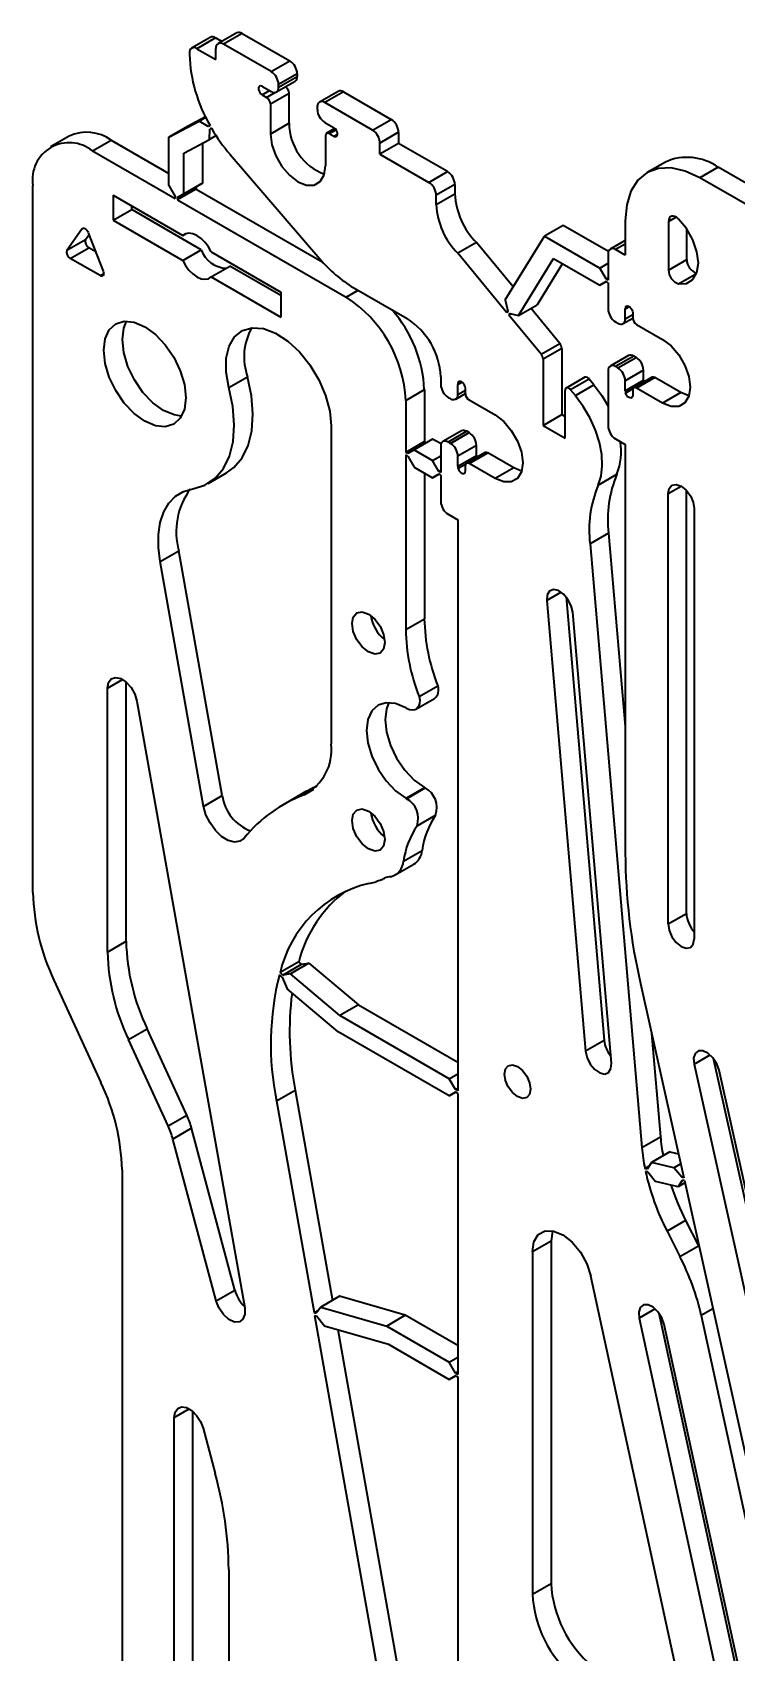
# Model space of a CAD drawing. Header units: millimetres. Extents: x 0 to 415, y 0 to 292.
# Drawn here: x 374.52 to 381.2, y 113.97 to 129.35 of the extents above; entities that cross this region are included whole.
import ezdxf

# ---------------------------------------------------------------- set-up
doc = ezdxf.new("R2010")
doc.units = ezdxf.units.MM

# ---------------------------------------------------------------- blocks, each defined once
blk = doc.blocks.new('SE747')
at = {"color": 7, "linetype": 'Continuous', "lineweight": 35}
for p, q in [((380.56, 125.022), (380.586, 125.053)), ((380.586, 125.053), (380.627, 125.06)), ((380.627, 125.06), (380.674, 125.044)), ((380.674, 125.044), (380.721, 125.006)), ((380.55, 124.973), (380.56, 125.022)), ((380.721, 125.006), (380.761, 124.952)), ((380.761, 124.952), (380.788, 124.89)), ((380.788, 124.89), (380.798, 124.83))]:
    blk.add_line(p, q, dxfattribs=at)
blk = doc.blocks.new('SE746')
blk.add_blockref('SE747', (0, 0))
blk = doc.blocks.new('SE749')
at = {"color": 7, "linetype": 'Continuous', "lineweight": 35}
for p, q in [((380.55, 120.887), (380.56, 120.827)), ((380.56, 120.827), (380.586, 120.765)), ((380.586, 120.765), (380.627, 120.711)), ((380.788, 120.695), (380.798, 120.744)), ((380.627, 120.711), (380.674, 120.673)), ((380.674, 120.673), (380.721, 120.657)), ((380.721, 120.657), (380.761, 120.664)), ((380.761, 120.664), (380.788, 120.695))]:
    blk.add_line(p, q, dxfattribs=at)
blk = doc.blocks.new('SE748')
blk.add_blockref('SE749', (0, 0))
blk = doc.blocks.new('SE775')
at = {"color": 7, "linetype": 'Continuous', "lineweight": 35}
for p, q in [((380.724, 127.488), (380.648, 127.579)), ((380.785, 127.381), (380.724, 127.488)), ((380.823, 127.269), (380.785, 127.381)), ((380.837, 127.162), (380.823, 127.269)), ((380.785, 127.004), (380.823, 127.071)), ((380.823, 127.071), (380.837, 127.162)), ((380.648, 126.963), (380.724, 126.967)), ((380.724, 126.967), (380.785, 127.004))]:
    blk.add_line(p, q, dxfattribs=at)
blk = doc.blocks.new('SE774')
blk.add_blockref('SE775', (0, 0))
blk = doc.blocks.new('SE777')
at = {"color": 7, "linetype": 'Continuous', "lineweight": 35}
for p, q in [((380.556, 127.575), (380.554, 127.557)), ((380.562, 127.59), (380.556, 127.575)), ((380.571, 127.6), (380.562, 127.59)), ((380.584, 127.606), (380.571, 127.6)), ((380.599, 127.607), (380.584, 127.606)), ((380.615, 127.602), (380.599, 127.607)), ((380.632, 127.593), (380.615, 127.602)), ((380.648, 127.579), (380.632, 127.593))]:
    blk.add_line(p, q, dxfattribs=at)
blk = doc.blocks.new('SE776')
blk.add_blockref('SE777', (0, 0))
blk = doc.blocks.new('SE781')
at = {"color": 7, "linetype": 'Continuous', "lineweight": 35}
for p, q in [((380.837, 119.683), (380.806, 119.658)), ((380.88, 119.684), (380.837, 119.683)), ((380.928, 119.661), (380.88, 119.684)), ((380.974, 119.618), (380.928, 119.661)), ((380.806, 119.658), (380.792, 119.613)), ((380.792, 119.613), (380.796, 119.555)), ((381.011, 119.561), (380.974, 119.618)), ((381.033, 119.499), (381.011, 119.561))]:
    blk.add_line(p, q, dxfattribs=at)
blk = doc.blocks.new('SE780')
blk.add_blockref('SE781', (0, 0))
blk = doc.blocks.new('SE821')
at = {"color": 7, "linetype": 'Continuous', "lineweight": 35}
for p, q in [((377.564, 123.801), (377.598, 123.84)), ((377.598, 123.84), (377.648, 123.85)), ((377.648, 123.85), (377.708, 123.829)), ((377.708, 123.829), (377.767, 123.781)), ((377.552, 123.739), (377.564, 123.801)), ((377.564, 123.663), (377.552, 123.739)), ((377.598, 123.586), (377.564, 123.663)), ((377.767, 123.781), (377.818, 123.713)), ((377.818, 123.713), (377.851, 123.635)), ((377.648, 123.518), (377.598, 123.586)), ((377.708, 123.47), (377.648, 123.518)), ((377.851, 123.635), (377.863, 123.559)), ((377.863, 123.559), (377.851, 123.497)), ((377.767, 123.449), (377.708, 123.47)), ((377.818, 123.459), (377.767, 123.449)), ((377.851, 123.497), (377.818, 123.459))]:
    blk.add_line(p, q, dxfattribs=at)
blk = doc.blocks.new('SE820')
blk.add_blockref('SE821', (0, 0))
blk = doc.blocks.new('SE823')
at = {"color": 7, "linetype": 'Continuous', "lineweight": 35}
for p, q in [((377.564, 121.93), (377.598, 121.969)), ((377.598, 121.969), (377.648, 121.979)), ((377.648, 121.979), (377.708, 121.958)), ((377.552, 121.868), (377.564, 121.93)), ((377.564, 121.792), (377.552, 121.868)), ((377.708, 121.958), (377.767, 121.91)), ((377.767, 121.91), (377.818, 121.842)), ((377.818, 121.842), (377.851, 121.764)), ((377.598, 121.715), (377.564, 121.792)), ((377.648, 121.647), (377.598, 121.715)), ((377.851, 121.764), (377.863, 121.688)), ((377.863, 121.688), (377.851, 121.627)), ((377.708, 121.599), (377.648, 121.647)), ((377.767, 121.578), (377.708, 121.599)), ((377.818, 121.588), (377.767, 121.578)), ((377.851, 121.627), (377.818, 121.588))]:
    blk.add_line(p, q, dxfattribs=at)
blk = doc.blocks.new('SE822')
blk.add_blockref('SE823', (0, 0))
blk = doc.blocks.new('SE829')
at = {"color": 7, "linetype": 'Continuous', "lineweight": 35}
for p, q in [((375.874, 116.254), (375.899, 116.289)), ((375.899, 116.289), (375.936, 116.304)), ((375.936, 116.304), (375.982, 116.297)), ((375.982, 116.297), (376.032, 116.268)), ((375.866, 116.203), (375.874, 116.254)), ((376.032, 116.268), (376.078, 116.222)), ((376.078, 116.222), (376.115, 116.164)), ((376.115, 116.164), (376.14, 116.101))]:
    blk.add_line(p, q, dxfattribs=at)
blk = doc.blocks.new('SE828')
blk.add_blockref('SE829', (0, 0))
blk = doc.blocks.new('SE831')
at = {"color": 7, "linetype": 'Continuous', "lineweight": 35}
for p, q in [((376.291, 117.24), (376.264, 117.308)), ((376.333, 117.179), (376.291, 117.24)), ((376.534, 117.244), (376.536, 117.182)), ((376.384, 117.132), (376.333, 117.179)), ((376.436, 117.108), (376.384, 117.132)), ((376.484, 117.109), (376.436, 117.108)), ((376.518, 117.135), (376.484, 117.109)), ((376.536, 117.182), (376.518, 117.135))]:
    blk.add_line(p, q, dxfattribs=at)
blk = doc.blocks.new('SE830')
blk.add_blockref('SE831', (0, 0))
blk = doc.blocks.new('SE833')
at = {"color": 7, "linetype": 'Continuous', "lineweight": 35}
for p, q in [((375.242, 123.18), (375.269, 123.215)), ((375.269, 123.215), (375.309, 123.228)), ((375.309, 123.228), (375.358, 123.216)), ((375.358, 123.216), (375.409, 123.183)), ((375.233, 123.127), (375.242, 123.18)), ((375.409, 123.183), (375.456, 123.131)), ((375.456, 123.131), (375.492, 123.068)), ((375.492, 123.068), (375.512, 123.002))]:
    blk.add_line(p, q, dxfattribs=at)
blk = doc.blocks.new('SE832')
blk.add_blockref('SE833', (0, 0))
blk = doc.blocks.new('SE845')
at = {"color": 7, "linetype": 'Continuous', "lineweight": 35}
for p, q in [((375.946, 127.186), (375.973, 127.138)), ((375.973, 127.138), (376.006, 127.095)), ((376.006, 127.095), (376.043, 127.058)), ((376.043, 127.058), (376.081, 127.031)), ((376.081, 127.031), (376.12, 127.013)), ((376.12, 127.013), (376.157, 127.007)), ((376.157, 127.007), (376.19, 127.013)), ((376.19, 127.013), (376.217, 127.03))]:
    blk.add_line(p, q, dxfattribs=at)
blk = doc.blocks.new('SE844')
blk.add_blockref('SE845', (0, 0))
blk = doc.blocks.new('SE847')
at = {"color": 7, "linetype": 'Continuous', "lineweight": 35}
for p, q in [((375.973, 127.44), (375.946, 127.423)), ((376.006, 127.446), (375.973, 127.44)), ((376.043, 127.44), (376.006, 127.446)), ((376.081, 127.423), (376.043, 127.44)), ((376.12, 127.395), (376.081, 127.423)), ((376.157, 127.359), (376.12, 127.395)), ((376.19, 127.315), (376.157, 127.359)), ((376.217, 127.267), (376.19, 127.315))]:
    blk.add_line(p, q, dxfattribs=at)
blk = doc.blocks.new('SE846')
blk.add_blockref('SE847', (0, 0))
blk = doc.blocks.new('SE855')
at = {"color": 7, "linetype": 'Continuous', "lineweight": 35}
for p, q in [((376.167, 121.924), (376.145, 122.004)), ((376.206, 121.846), (376.167, 121.924)), ((376.256, 121.776), (376.206, 121.846)), ((376.315, 121.719), (376.256, 121.776)), ((376.377, 121.681), (376.315, 121.719)), ((376.436, 121.665), (376.377, 121.681)), ((376.489, 121.673), (376.436, 121.665)), ((376.53, 121.703), (376.489, 121.673))]:
    blk.add_line(p, q, dxfattribs=at)
blk = doc.blocks.new('SE854')
blk.add_blockref('SE855', (0, 0))
blk = doc.blocks.new('SE857')
at = {"color": 7, "linetype": 'Continuous', "lineweight": 35}
for p, q in [((376.386, 126.373), (376.438, 126.462)), ((376.438, 126.462), (376.513, 126.522)), ((376.513, 126.522), (376.606, 126.547)), ((376.606, 126.547), (376.712, 126.539)), ((376.712, 126.539), (376.826, 126.496)), ((376.826, 126.496), (376.942, 126.421)), ((376.359, 126.259), (376.386, 126.373)), ((376.942, 126.421), (377.053, 126.319)), ((377.053, 126.319), (377.153, 126.194)), ((376.358, 126.125), (376.359, 126.259)), ((376.385, 125.98), (376.358, 126.125)), ((377.153, 126.194), (377.237, 126.053)), ((377.237, 126.053), (377.301, 125.905)), ((377.301, 125.905), (377.341, 125.756)), ((377.341, 125.756), (377.354, 125.615))]:
    blk.add_line(p, q, dxfattribs=at)
blk = doc.blocks.new('SE856')
blk.add_blockref('SE857', (0, 0))
blk = doc.blocks.new('SE859')
at = {"color": 7, "linetype": 'Continuous', "lineweight": 35}
for p, q in [((376.422, 125.799), (376.385, 125.98)), ((376.435, 125.627), (376.422, 125.799)), ((376.424, 125.468), (376.435, 125.627)), ((376.389, 125.328), (376.424, 125.468)), ((376.253, 125.118), (376.332, 125.21)), ((376.332, 125.21), (376.389, 125.328)), ((376.042, 125.019), (376.156, 125.053)), ((376.156, 125.053), (376.253, 125.118))]:
    blk.add_line(p, q, dxfattribs=at)
blk = doc.blocks.new('SE858')
blk.add_blockref('SE859', (0, 0))
blk = doc.blocks.new('SE861')
at = {"color": 7, "linetype": 'Continuous', "lineweight": 35}
for p, q in [((375.816, 124.882), (375.879, 124.948)), ((375.879, 124.948), (375.955, 124.994)), ((375.955, 124.994), (376.042, 125.019)), ((375.734, 124.699), (375.768, 124.799)), ((375.768, 124.799), (375.816, 124.882)), ((375.716, 124.46), (375.717, 124.585)), ((375.717, 124.585), (375.734, 124.699)), ((375.732, 124.327), (375.716, 124.46))]:
    blk.add_line(p, q, dxfattribs=at)
blk = doc.blocks.new('SE860')
blk.add_blockref('SE861', (0, 0))
blk = doc.blocks.new('SE863')
at = {"color": 7, "linetype": 'Continuous', "lineweight": 35}
for p, q in [((375.249, 126.527), (375.311, 126.585)), ((375.311, 126.585), (375.392, 126.61)), ((375.392, 126.61), (375.486, 126.6)), ((375.486, 126.6), (375.586, 126.557)), ((375.197, 126.333), (375.211, 126.441)), ((375.211, 126.441), (375.249, 126.527)), ((375.586, 126.557), (375.687, 126.484)), ((375.687, 126.484), (375.781, 126.385)), ((375.211, 126.209), (375.197, 126.333)), ((375.781, 126.385), (375.861, 126.267)), ((375.249, 126.078), (375.211, 126.209)), ((375.861, 126.267), (375.923, 126.138)), ((375.923, 126.138), (375.962, 126.008)), ((375.311, 125.95), (375.249, 126.078)), ((375.962, 126.008), (375.975, 125.884)), ((375.392, 125.832), (375.311, 125.95)), ((375.486, 125.733), (375.392, 125.832)), ((375.975, 125.884), (375.962, 125.775)), ((375.586, 125.659), (375.486, 125.733)), ((375.687, 125.616), (375.586, 125.659)), ((375.923, 125.689), (375.861, 125.632)), ((375.962, 125.775), (375.923, 125.689)), ((375.781, 125.607), (375.687, 125.616)), ((375.861, 125.632), (375.781, 125.607))]:
    blk.add_line(p, q, dxfattribs=at)
blk = doc.blocks.new('SE862')
blk.add_blockref('SE863', (0, 0))
blk = doc.blocks.new('SE869')
at = {"color": 7, "linetype": 'Continuous', "lineweight": 35}
for p, q in [((374.99, 127.485), (374.996, 127.49)), ((374.996, 127.49), (375.003, 127.493)), ((375.003, 127.493), (375.011, 127.492)), ((375.011, 127.492), (375.021, 127.488)), ((375.021, 127.488), (375.03, 127.481)), ((375.03, 127.481), (375.038, 127.472)), ((375.038, 127.472), (375.046, 127.461)), ((375.046, 127.461), (375.051, 127.45))]:
    blk.add_line(p, q, dxfattribs=at)
blk = doc.blocks.new('SE868')
blk.add_blockref('SE869', (0, 0))
blk = doc.blocks.new('SE871')
at = {"color": 7, "linetype": 'Continuous', "lineweight": 35}
for p, q in [((375.171, 127.038), (375.162, 127.042)), ((375.193, 127.044), (375.187, 127.039)), ((375.193, 127.085), (375.196, 127.073)), ((375.196, 127.052), (375.193, 127.044)), ((375.196, 127.073), (375.197, 127.062)), ((375.197, 127.062), (375.196, 127.052)), ((375.18, 127.037), (375.171, 127.038)), ((375.187, 127.039), (375.18, 127.037))]:
    blk.add_line(p, q, dxfattribs=at)
blk = doc.blocks.new('SE870')
blk.add_blockref('SE871', (0, 0))
blk = doc.blocks.new('SE885')
at = {"color": 7, "linetype": 'Continuous', "lineweight": 35}
for p, q in [((379.767, 119.679), (379.781, 119.618)), ((379.781, 119.618), (379.812, 119.557)), ((379.812, 119.557), (379.854, 119.506)), ((379.854, 119.506), (379.902, 119.473)), ((379.986, 119.477), (380.008, 119.514)), ((380.008, 119.514), (380.013, 119.567)), ((379.902, 119.473), (379.949, 119.463)), ((379.949, 119.463), (379.986, 119.477))]:
    blk.add_line(p, q, dxfattribs=at)
blk = doc.blocks.new('SE884')
blk.add_blockref('SE885', (0, 0))
blk = doc.blocks.new('SE887')
at = {"color": 7, "linetype": 'Continuous', "lineweight": 35}
for p, q in [((379.404, 124.011), (379.399, 123.959)), ((379.426, 124.048), (379.404, 124.011)), ((379.463, 124.062), (379.426, 124.048)), ((379.509, 124.052), (379.463, 124.062)), ((379.558, 124.019), (379.509, 124.052)), ((379.6, 123.968), (379.558, 124.019)), ((379.631, 123.908), (379.6, 123.968)), ((379.645, 123.846), (379.631, 123.908))]:
    blk.add_line(p, q, dxfattribs=at)
blk = doc.blocks.new('SE886')
blk.add_blockref('SE887', (0, 0))
blk = doc.blocks.new('SE897')
at = {"color": 7, "linetype": 'Continuous', "lineweight": 35}
for p, q in [((380.286, 117.247), (380.271, 117.203)), ((380.271, 117.203), (380.275, 117.145)), ((380.317, 117.272), (380.286, 117.247)), ((380.36, 117.272), (380.317, 117.272)), ((380.408, 117.249), (380.36, 117.272)), ((380.454, 117.206), (380.408, 117.249)), ((380.491, 117.148), (380.454, 117.206)), ((380.513, 117.086), (380.491, 117.148))]:
    blk.add_line(p, q, dxfattribs=at)
blk = doc.blocks.new('SE896')
blk.add_blockref('SE897', (0, 0))
blk = doc.blocks.new('SE927')
at = {"color": 7, "linetype": 'Continuous', "lineweight": 35}
for p, q in [((379.319, 117.938), (379.383, 117.973)), ((379.383, 117.973), (379.463, 117.972)), ((379.463, 117.972), (379.552, 117.936)), ((379.263, 117.776), (379.277, 117.87)), ((379.277, 117.87), (379.319, 117.938)), ((379.552, 117.936), (379.64, 117.866)), ((379.64, 117.866), (379.719, 117.772)), ((379.719, 117.772), (379.78, 117.661)), ((379.78, 117.661), (379.818, 117.545))]:
    blk.add_line(p, q, dxfattribs=at)
blk = doc.blocks.new('SE926')
blk.add_blockref('SE927', (0, 0))
blk = doc.blocks.new('SE935')
at = {"color": 7, "linetype": 'Continuous', "lineweight": 35}
for p, q in [((378.998, 119.462), (379.008, 119.512)), ((379.008, 119.512), (379.034, 119.542)), ((379.034, 119.542), (379.074, 119.55)), ((379.074, 119.55), (379.122, 119.534)), ((379.122, 119.534), (379.169, 119.496)), ((379.008, 119.402), (378.998, 119.462)), ((379.034, 119.34), (379.008, 119.402)), ((379.169, 119.496), (379.209, 119.441)), ((379.209, 119.441), (379.236, 119.38)), ((379.236, 119.38), (379.246, 119.319)), ((379.074, 119.286), (379.034, 119.34)), ((379.122, 119.248), (379.074, 119.286)), ((379.169, 119.232), (379.122, 119.248)), ((379.209, 119.239), (379.169, 119.232)), ((379.236, 119.27), (379.209, 119.239)), ((379.246, 119.319), (379.236, 119.27))]:
    blk.add_line(p, q, dxfattribs=at)
blk = doc.blocks.new('SE934')
blk.add_blockref('SE935', (0, 0))
blk = doc.blocks.new('SE979')
at = {"color": 7, "linetype": 'Continuous', "lineweight": 35}
for p, q in [((378.189, 123.047), (378.194, 123.011)), ((378.098, 122.921), (378.069, 122.934)), ((378.124, 122.917), (378.098, 122.921)), ((378.148, 122.921), (378.124, 122.917)), ((378.168, 122.933), (378.148, 122.921)), ((378.183, 122.953), (378.168, 122.933)), ((378.192, 122.98), (378.183, 122.953)), ((378.194, 123.011), (378.192, 122.98))]:
    blk.add_line(p, q, dxfattribs=at)
blk = doc.blocks.new('SE978')
blk.add_blockref('SE979', (0, 0))
blk = doc.blocks.new('SE981')
at = {"color": 7, "linetype": 'Continuous', "lineweight": 35}
for p, q in [((377.74, 122.91), (377.703, 122.828)), ((377.799, 122.964), (377.74, 122.91)), ((377.876, 122.988), (377.799, 122.964)), ((377.965, 122.979), (377.876, 122.988)), ((378.061, 122.938), (377.965, 122.979)), ((377.703, 122.828), (377.69, 122.724)), ((377.69, 122.724), (377.703, 122.606)), ((377.703, 122.606), (377.74, 122.481)), ((377.74, 122.481), (377.799, 122.358)), ((377.799, 122.358), (377.876, 122.246)), ((377.876, 122.246), (377.965, 122.151)), ((377.965, 122.151), (378.061, 122.081))]:
    blk.add_line(p, q, dxfattribs=at)
blk = doc.blocks.new('SE980')
blk.add_blockref('SE981', (0, 0))
blk = doc.blocks.new('SE989')
at = {"color": 7, "linetype": 'Continuous', "lineweight": 35}
for p, q in [((378.56, 125.21), (378.566, 125.195)), ((378.566, 125.195), (378.576, 125.181)), ((378.576, 125.181), (378.587, 125.171)), ((378.587, 125.171), (378.599, 125.164)), ((378.599, 125.164), (378.61, 125.163)), ((378.61, 125.163), (378.619, 125.167)), ((378.619, 125.167), (378.625, 125.176)), ((378.625, 125.176), (378.627, 125.188))]:
    blk.add_line(p, q, dxfattribs=at)
blk = doc.blocks.new('SE988')
blk.add_blockref('SE989', (0, 0))
blk = doc.blocks.new('SE991')
at = {"color": 7, "linetype": 'Continuous', "lineweight": 35}
for p, q in [((378.91, 125.719), (378.991, 125.658)), ((378.991, 125.658), (379.063, 125.573)), ((379.063, 125.573), (379.121, 125.472)), ((379.121, 125.472), (379.159, 125.367)), ((379.159, 125.367), (379.171, 125.266)), ((379.171, 125.266), (379.159, 125.18)), ((378.991, 125.083), (378.91, 125.115)), ((379.063, 125.084), (378.991, 125.083)), ((379.121, 125.117), (379.063, 125.084)), ((379.159, 125.18), (379.121, 125.117))]:
    blk.add_line(p, q, dxfattribs=at)
blk = doc.blocks.new('SE990')
blk.add_blockref('SE991', (0, 0))
blk = doc.blocks.new('SE993')
at = {"color": 7, "linetype": 'Continuous', "lineweight": 35}
for p, q in [((378.566, 126.036), (378.56, 126.028)), ((378.576, 126.038), (378.566, 126.036)), ((378.587, 126.036), (378.576, 126.038)), ((378.599, 126.028), (378.587, 126.036)), ((378.61, 126.016), (378.599, 126.028)), ((378.619, 126.002), (378.61, 126.016)), ((378.625, 125.987), (378.619, 126.002)), ((378.627, 125.972), (378.625, 125.987))]:
    blk.add_line(p, q, dxfattribs=at)
blk = doc.blocks.new('SE992')
blk.add_blockref('SE993', (0, 0))
blk = doc.blocks.new('SE1013')
at = {"color": 7, "linetype": 'Continuous', "lineweight": 35}
for p, q in [((379.578, 125.969), (379.574, 125.961)), ((379.583, 125.974), (379.578, 125.969)), ((379.59, 125.977), (379.583, 125.974)), ((379.599, 125.976), (379.59, 125.977)), ((379.608, 125.972), (379.599, 125.976)), ((379.617, 125.966), (379.608, 125.972)), ((379.625, 125.957), (379.617, 125.966)), ((379.574, 125.961), (379.573, 125.952))]:
    blk.add_line(p, q, dxfattribs=at)
blk = doc.blocks.new('SE1012')
blk.add_blockref('SE1013', (0, 0))
blk = doc.blocks.new('SE1015')
at = {"color": 7, "linetype": 'Continuous', "lineweight": 35}
for p, q in [((379.745, 125.801), (379.67, 125.903)), ((379.81, 125.69), (379.745, 125.801)), ((379.862, 125.574), (379.81, 125.69)), ((379.899, 125.457), (379.862, 125.574)), ((379.921, 125.343), (379.899, 125.457)), ((379.915, 125.138), (379.926, 125.235)), ((379.926, 125.235), (379.921, 125.343)), ((379.887, 125.054), (379.915, 125.138))]:
    blk.add_line(p, q, dxfattribs=at)
blk = doc.blocks.new('SE1014')
blk.add_blockref('SE1015', (0, 0))
blk = doc.blocks.new('SE1017')
at = {"color": 7, "linetype": 'Continuous', "lineweight": 35}
for p, q in [((380.154, 125.911), (380.147, 125.926)), ((380.163, 125.898), (380.154, 125.911)), ((380.175, 125.887), (380.163, 125.898)), ((380.187, 125.881), (380.175, 125.887)), ((380.198, 125.88), (380.187, 125.881)), ((380.207, 125.884), (380.198, 125.88)), ((380.212, 125.893), (380.207, 125.884)), ((380.214, 125.905), (380.212, 125.893))]:
    blk.add_line(p, q, dxfattribs=at)
blk = doc.blocks.new('SE1016')
blk.add_blockref('SE1017', (0, 0))
blk = doc.blocks.new('SE1019')
at = {"color": 7, "linetype": 'Continuous', "lineweight": 35}
for p, q in [((380.497, 126.436), (380.578, 126.374)), ((380.578, 126.374), (380.651, 126.289)), ((380.651, 126.289), (380.709, 126.189)), ((380.709, 126.189), (380.746, 126.083)), ((380.746, 126.083), (380.759, 125.983)), ((380.759, 125.983), (380.746, 125.897)), ((380.578, 125.8), (380.497, 125.831)), ((380.709, 125.834), (380.651, 125.8)), ((380.746, 125.897), (380.709, 125.834)), ((380.651, 125.8), (380.578, 125.8))]:
    blk.add_line(p, q, dxfattribs=at)
blk = doc.blocks.new('SE1018')
blk.add_blockref('SE1019', (0, 0))
blk = doc.blocks.new('SE1021')
at = {"color": 7, "linetype": 'Continuous', "lineweight": 35}
for p, q in [((380.147, 126.745), (380.154, 126.752)), ((380.154, 126.752), (380.163, 126.755)), ((380.163, 126.755), (380.175, 126.752)), ((380.175, 126.752), (380.187, 126.745)), ((380.187, 126.745), (380.198, 126.733)), ((380.198, 126.733), (380.207, 126.719)), ((380.207, 126.719), (380.212, 126.703)), ((380.212, 126.703), (380.214, 126.689))]:
    blk.add_line(p, q, dxfattribs=at)
blk = doc.blocks.new('SE1020')
blk.add_blockref('SE1021', (0, 0))
blk = doc.blocks.new('SE1119')
at = {"color": 7, "linetype": 'Continuous', "lineweight": 35}
for p, q in [((376.668, 128.835), (376.665, 128.824)), ((376.665, 128.824), (376.665, 128.809)), ((376.665, 128.809), (376.67, 128.794)), ((376.675, 128.842), (376.668, 128.835)), ((376.67, 128.794), (376.678, 128.779)), ((376.685, 128.844), (376.675, 128.842)), ((376.678, 128.779), (376.688, 128.767)), ((376.688, 128.767), (376.7, 128.758))]:
    blk.add_line(p, q, dxfattribs=at)
blk = doc.blocks.new('SE1118')
blk.add_blockref('SE1119', (0, 0))
blk = doc.blocks.new('SE1121')
at = {"color": 7, "linetype": 'Continuous', "lineweight": 35}
for p, q in [((376.778, 128.386), (376.791, 128.285)), ((376.791, 128.285), (376.828, 128.18)), ((376.828, 128.18), (376.886, 128.079)), ((376.886, 128.079), (376.959, 127.994)), ((376.959, 127.994), (377.039, 127.933)), ((377.251, 127.935), (377.288, 127.998)), ((377.288, 127.998), (377.301, 128.084)), ((377.039, 127.933), (377.12, 127.901)), ((377.12, 127.901), (377.193, 127.902)), ((377.193, 127.902), (377.251, 127.935))]:
    blk.add_line(p, q, dxfattribs=at)
blk = doc.blocks.new('SE1120')
blk.add_blockref('SE1121', (0, 0))
blk = doc.blocks.new('SE1123')
at = {"color": 7, "linetype": 'Continuous', "lineweight": 35}
for p, q in [((377.404, 128.421), (377.394, 128.435)), ((377.379, 128.366), (377.391, 128.361)), ((377.391, 128.361), (377.401, 128.362)), ((377.401, 128.362), (377.409, 128.368)), ((377.411, 128.406), (377.404, 128.421)), ((377.409, 128.368), (377.413, 128.378)), ((377.414, 128.391), (377.411, 128.406)), ((377.413, 128.378), (377.414, 128.391))]:
    blk.add_line(p, q, dxfattribs=at)
blk = doc.blocks.new('SE1122')
blk.add_blockref('SE1123', (0, 0))
blk = doc.blocks.new('SE1125')
at = {"color": 7, "linetype": 'Continuous', "lineweight": 35}
for p, q in [((380.351, 128.02), (380.263, 127.947)), ((380.458, 128.06), (380.351, 128.02)), ((380.58, 128.065), (380.458, 128.06)), ((380.713, 128.035), (380.58, 128.065)), ((380.851, 127.971), (380.713, 128.035)), ((380.197, 127.844), (380.157, 127.714)), ((380.263, 127.947), (380.197, 127.844)), ((380.157, 127.714), (380.144, 127.563))]:
    blk.add_line(p, q, dxfattribs=at)
blk = doc.blocks.new('SE1124')
blk.add_blockref('SE1125', (0, 0))
blk = doc.blocks.new('SE1153')
at = {"color": 7, "linetype": 'Continuous', "lineweight": 35}
for p, q in [((379.847, 126.005), (379.922, 125.903)), ((379.922, 125.903), (379.981, 125.803))]:
    blk.add_line(p, q, dxfattribs=at)
blk = doc.blocks.new('SE1152')
blk.add_blockref('SE1153', (0, 0))
blk = doc.blocks.new('SE1161')
at = {"color": 7, "linetype": 'Continuous', "lineweight": 35}
for p, q in [((376.598, 125.901), (376.561, 126.082)), ((376.612, 125.729), (376.598, 125.901)), ((376.601, 125.57), (376.612, 125.729)), ((376.566, 125.43), (376.601, 125.57)), ((376.509, 125.312), (376.566, 125.43)), ((376.363, 125.171), (376.43, 125.22)), ((376.43, 125.22), (376.509, 125.312))]:
    blk.add_line(p, q, dxfattribs=at)
blk = doc.blocks.new('SE1160')
blk.add_blockref('SE1161', (0, 0))
blk = doc.blocks.new('SE1163')
at = {"color": 7, "linetype": 'Continuous', "lineweight": 35}
for p, q in [((377.879, 122.93), (377.867, 122.826)), ((377.902, 122.989), (377.879, 122.93)), ((377.867, 122.826), (377.879, 122.708)), ((377.879, 122.708), (377.916, 122.583)), ((377.916, 122.583), (377.975, 122.46)), ((377.975, 122.46), (378.052, 122.348)), ((378.052, 122.348), (378.142, 122.253)), ((378.142, 122.253), (378.238, 122.183))]:
    blk.add_line(p, q, dxfattribs=at)
blk = doc.blocks.new('SE1162')
blk.add_blockref('SE1163', (0, 0))
blk = doc.blocks.new('SE1165')
at = {"color": 7, "linetype": 'Continuous', "lineweight": 35}
for p, q in [((375.387, 126.544), (375.414, 126.61)), ((375.374, 126.435), (375.387, 126.544)), ((375.387, 126.311), (375.374, 126.435)), ((375.426, 126.18), (375.387, 126.311)), ((375.488, 126.052), (375.426, 126.18)), ((375.569, 125.934), (375.488, 126.052)), ((375.662, 125.835), (375.569, 125.934)), ((375.763, 125.761), (375.662, 125.835)), ((375.864, 125.719), (375.763, 125.761)), ((375.935, 125.708), (375.864, 125.719))]:
    blk.add_line(p, q, dxfattribs=at)
blk = doc.blocks.new('SE1164')
blk.add_blockref('SE1165', (0, 0))
blk = doc.blocks.new('SE1175')
at = {"color": 7, "linetype": 'Continuous', "lineweight": 35}
for p, q in [((379.454, 117.972), (379.44, 117.878)), ((379.455, 117.974), (379.454, 117.972))]:
    blk.add_line(p, q, dxfattribs=at)
blk = doc.blocks.new('SE1174')
blk.add_blockref('SE1175', (0, 0))

msp = doc.modelspace()

# ---------------------------------------------------------------- linework, layer by layer
at = {"color": 7, "linetype": 'Continuous', "lineweight": 35}
for p, q in [((376.2081, 129.3034), (376.0313, 129.2014)), ((376.2581, 129.2985), (376.0813, 129.1964)), ((376.0813, 129.1964), (376.2616, 129.0924)), ((376.3171, 129.2644), (376.2581, 129.2985)), ((376.2616, 129.0924), (376.2616, 129.1985)), ((376.4591, 129.3463), (376.2823, 129.2443)), ((376.5091, 129.3414), (376.3323, 129.2393)), ((376.7848, 128.9781), (376.3323, 129.2393)), ((376.5091, 129.3414), (376.9616, 129.0801)), ((376.0106, 129.1556), (376.0106, 129.1424)), ((376.7848, 128.9781), (376.9616, 129.0801)), ((376.8348, 128.7853), (377.0116, 128.8874)), ((377.0323, 128.9577), (376.8556, 128.8556)), ((376.8556, 128.8311), (377.0323, 128.9332)), ((377.0323, 128.9577), (377.0323, 128.9332)), ((376.7, 128.7576), (376.7707, 128.7984)), ((376.7, 128.7576), (376.7424, 128.7331)), ((376.7035, 128.8372), (376.7848, 128.7903)), ((376.7424, 128.7331), (376.8273, 128.7821)), ((376.7778, 128.6719), (376.9546, 128.7739)), ((376.8556, 128.8311), (376.8556, 128.8556)), ((376.9546, 128.4881), (376.9546, 128.7739)), ((377.4207, 128.7912), (377.244, 128.6891)), ((377.4707, 128.7862), (377.294, 128.6842)), ((377.4707, 128.7862), (377.9233, 128.525)), ((376.7778, 128.6719), (376.7778, 128.3861)), ((377.2233, 128.6188), (377.2233, 128.6433)), ((377.7465, 128.4229), (377.294, 128.6842)), ((375.8147, 128.3551), (376.1039, 128.5096)), ((375.9915, 128.4572), (375.8147, 128.3551)), ((376.1627, 128.5486), (375.9915, 128.4572)), ((376.1039, 128.5096), (376.1646, 128.5447)), ((376.1889, 128.4587), (376.1039, 128.5096)), ((376.2049, 128.4679), (376.1889, 128.4587)), ((376.1889, 128.4587), (376.189, 128.4586)), ((376.205, 128.4678), (376.189, 128.4586)), ((376.2053, 128.4673), (376.189, 128.4586)), ((376.202, 128.3354), (376.2036, 128.4324)), ((376.2201, 128.4412), (376.2036, 128.4324)), ((376.9546, 128.4881), (376.7778, 128.3861)), ((377.294, 128.4964), (377.3753, 128.4494)), ((377.3903, 128.4383), (377.3114, 128.3927)), ((377.3364, 128.3902), (377.4, 128.427)), ((377.7465, 128.4229), (377.9233, 128.525)), ((374.8681, 128.3668), (374.6914, 128.2647)), ((375.0913, 128.2251), (375.2681, 128.3272)), ((375.2681, 128.3272), (375.8147, 128.0116)), ((375.8147, 127.8986), (375.8147, 128.3551)), ((375.9561, 128.204), (376.202, 128.3354)), ((376.1329, 128.2984), (376.1329, 127.9191)), ((376.2633, 128.3708), (376.202, 128.3354)), ((377.301, 128.3698), (377.301, 128.084)), ((377.3364, 128.3902), (377.3788, 128.3657)), ((377.3788, 128.3657), (377.4142, 128.3861)), ((377.994, 128.4025), (377.8172, 128.3005)), ((377.8172, 128.1943), (377.8172, 128.3005)), ((377.994, 128.2964), (377.8172, 128.1943)), ((377.994, 128.4025), (377.994, 128.2964)), ((378.4572, 128.029), (377.994, 128.2964)), ((375.0913, 128.2251), (375.8748, 127.7728)), ((375.9561, 127.817), (375.9561, 128.204)), ((376.3967, 128.192), (377.2471, 127.2006)), ((377.8172, 128.1943), (378.2804, 127.9269)), ((380.524, 128.1204), (380.3508, 128.0204)), ((378.2804, 127.9269), (378.4572, 128.029)), ((381.024, 128.0709), (380.8507, 127.9708)), ((382.1866, 127.1997), (380.8507, 127.9708)), ((382.3599, 127.2997), (381.024, 128.0709)), ((374.5256, 121.1851), (374.5256, 127.8984)), ((375.8147, 127.8986), (375.8748, 127.7945)), ((376.0728, 127.8843), (375.896, 127.7823)), ((376.0728, 127.8626), (375.896, 127.7606)), ((375.896, 127.7823), (375.9561, 127.817)), ((375.9561, 127.817), (376.1329, 127.9191)), ((376.1329, 127.9191), (376.0728, 127.8843)), ((376.0728, 127.8843), (376.0728, 127.8626)), ((376.0728, 127.8626), (377.2757, 127.1682)), ((378.5279, 127.9065), (378.3511, 127.8045)), ((378.3511, 127.7159), (378.5279, 127.818)), ((378.5279, 127.9065), (378.5279, 127.818)), ((375.2858, 127.8042), (375.2858, 127.5674)), ((375.2858, 127.8042), (375.946, 127.423)), ((375.2858, 127.5674), (375.4626, 127.6695)), ((375.4626, 127.6695), (375.4626, 127.7022)), ((376.1228, 127.2883), (375.4626, 127.6695)), ((375.8748, 127.7945), (375.8748, 127.7728)), ((375.896, 127.7823), (375.896, 127.7606)), ((375.896, 127.7606), (377.4955, 126.8372)), ((378.3511, 127.7159), (378.3511, 127.8045)), ((375.2858, 127.5674), (375.946, 127.1862)), ((379.5545, 127.5188), (379.3777, 127.4168)), ((379.9842, 127.2707), (379.5545, 127.5188)), ((380.1436, 127.5625), (380.1436, 127.2359)), ((380.5538, 127.5567), (380.6246, 127.5975)), ((380.5538, 127.5567), (380.5538, 127.0948)), ((374.8486, 127.2839), (374.99, 127.4851)), ((374.8486, 127.2839), (375.0254, 127.3859)), ((374.99, 127.4851), (375.0029, 127.4926)), ((375.0254, 127.3859), (375.058, 127.4324)), ((375.0512, 127.4497), (375.1927, 127.0852)), ((375.946, 127.423), (375.9788, 127.4419)), ((378.7329, 127.3562), (378.5562, 127.2541)), ((379.0806, 126.9345), (378.7329, 127.3562)), ((379.0049, 126.8117), (379.3777, 127.4168)), ((379.3777, 127.4168), (379.9021, 127.114)), ((380.1436, 127.3758), (380.0017, 127.2939)), ((380.7271, 127.1948), (380.7271, 127.4839)), ((374.8792, 127.205), (375.056, 127.307)), ((375.162, 127.0417), (374.8792, 127.205)), ((375.1212, 127.2693), (375.056, 127.307)), ((375.946, 127.1862), (376.1228, 127.2883)), ((376.2165, 127.2669), (376.8768, 126.8857)), ((379.0217, 126.6895), (378.5562, 127.2541)), ((379.1301, 126.6635), (379.4632, 127.2041)), ((379.4632, 127.2041), (379.9021, 126.9507)), ((379.981, 127.2481), (379.981, 126.9991)), ((380.1436, 127.342), (380.0517, 127.289)), ((380.1436, 127.2359), (380.0517, 127.289)), ((375.162, 127.0417), (375.1974, 127.0621)), ((376.2165, 127.0301), (376.3933, 127.1322)), ((376.8768, 126.8531), (376.3933, 127.1322)), ((379.5472, 127.1556), (379.3069, 126.7655)), ((379.9021, 127.114), (379.981, 127.1596)), ((379.9622, 127.0099), (379.9021, 127.114)), ((380.5538, 127.0948), (380.7271, 127.1948)), ((380.6481, 126.9633), (380.8205, 127.0628)), ((376.2165, 127.0301), (376.8768, 126.649)), ((377.4955, 126.8372), (377.609, 126.9027)), ((377.5681, 126.9263), (378.0753, 126.6335)), ((379.9021, 126.9507), (379.9622, 126.9854)), ((379.9622, 126.9854), (379.9021, 126.9507)), ((379.9622, 127.0099), (379.981, 127.0208)), ((379.981, 126.9991), (379.9622, 127.0099)), ((379.981, 126.9746), (379.9622, 126.9854)), ((379.981, 126.9746), (379.981, 126.7255)), ((376.8768, 126.8857), (376.8768, 126.649)), ((379.0049, 126.8117), (379.0302, 126.7033)), ((379.1301, 126.6635), (379.3069, 126.7655)), ((380.1436, 126.7256), (380.1824, 126.7479)), ((380.147, 126.7451), (380.1639, 126.7549)), ((379.0305, 126.703), (379.0217, 126.6895)), ((379.0305, 126.703), (379.0302, 126.7033)), ((379.0495, 126.681), (379.0402, 126.6669)), ((379.0605, 126.6786), (379.0402, 126.6669)), ((379.3461, 126.296), (379.0402, 126.6669)), ((379.0495, 126.681), (379.1301, 126.6635)), ((379.5228, 126.398), (379.2479, 126.7315)), ((380.0517, 126.6031), (380.0729, 126.5908)), ((380.1229, 126.5859), (380.2144, 126.6387)), ((380.1436, 126.6316), (380.1436, 126.7256)), ((380.1436, 126.6316), (380.2143, 126.6725)), ((380.2143, 126.6888), (380.2143, 126.6398)), ((380.2497, 126.5786), (380.4972, 126.4357)), ((379.3461, 126.296), (379.5228, 126.398)), ((379.5411, 126.3517), (379.3644, 126.2497)), ((379.5411, 126.3517), (379.5411, 125.7226)), ((380.175, 126.2834), (380.0017, 126.1834)), ((380.2249, 126.2785), (380.0517, 126.1785)), ((380.2462, 126.2662), (380.2249, 126.2785)), ((379.3644, 126.2497), (379.3644, 125.6205)), ((379.981, 126.1376), (379.981, 125.615)), ((380.0729, 126.1662), (380.0517, 126.1785)), ((380.0729, 126.1662), (380.2462, 126.2662)), ((380.3169, 126.1438), (380.1436, 126.0437)), ((380.3169, 126.0498), (380.3169, 126.1438)), ((376.3846, 125.9795), (376.5614, 126.0816)), ((378.3935, 126.0824), (378.3935, 126.0089)), ((378.5562, 126.0089), (378.5949, 126.0313)), ((378.5562, 125.915), (378.5562, 126.0089)), ((378.5595, 126.0284), (378.5765, 126.0382)), ((378.6269, 125.9232), (378.6269, 125.9722)), ((379.7601, 126.0766), (379.5833, 125.9746)), ((379.8021, 126.0592), (379.6254, 125.9572)), ((379.6702, 125.9028), (379.847, 126.0048)), ((379.847, 126.0048), (379.8021, 126.0592)), ((380.1436, 125.9498), (380.3169, 126.0498)), ((380.1436, 125.9498), (380.1436, 126.0437)), ((380.2164, 125.9665), (380.147, 125.9264)), ((380.3979, 126.0768), (380.2247, 125.9768)), ((380.4229, 126.0744), (380.2497, 125.9743)), ((380.4972, 125.8315), (380.2497, 125.9743)), ((380.6704, 125.9315), (380.4229, 126.0744)), ((378.0612, 125.8574), (378.238, 125.9595)), ((378.0612, 125.8574), (378.0612, 125.3638)), ((378.238, 125.9595), (378.238, 125.4658)), ((378.4642, 125.8864), (378.4854, 125.8742)), ((378.5354, 125.8692), (378.6269, 125.922)), ((378.5562, 125.915), (378.6269, 125.9558)), ((378.6622, 125.8619), (378.9097, 125.7191)), ((379.573, 125.5001), (379.573, 125.9517)), ((379.6702, 125.9028), (379.6254, 125.9572)), ((380.2143, 125.9539), (380.2143, 125.9049)), ((380.6704, 125.9315), (380.4972, 125.8315)), ((380.7473, 125.9004), (380.6704, 125.9315)), ((379.3644, 125.6205), (379.5411, 125.7226)), ((379.5411, 125.7226), (379.573, 125.7042)), ((377.3541, 125.6153), (377.3541, 122.5953)), ((378.591, 125.5688), (378.4142, 125.4668)), ((378.641, 125.5639), (378.4642, 125.4618)), ((378.4854, 125.4496), (378.6622, 125.5516)), ((378.6622, 125.5516), (378.641, 125.5639)), ((379.3644, 125.6205), (379.573, 125.5001)), ((378.238, 125.4658), (378.0612, 125.3638)), ((378.08, 125.3529), (378.0612, 125.3638)), ((378.1401, 125.3876), (378.08, 125.3529)), ((378.3169, 125.4897), (378.1401, 125.3876)), ((378.1401, 125.3876), (378.3146, 125.2869)), ((378.2568, 125.455), (378.238, 125.4658)), ((378.3968, 125.4436), (378.3169, 125.4897)), ((378.3935, 125.421), (378.3935, 125.1719)), ((378.4854, 125.4496), (378.4642, 125.4618)), ((378.7329, 125.4291), (378.5562, 125.3271)), ((378.814, 125.3622), (378.6372, 125.2602)), ((378.6622, 125.2577), (378.839, 125.3597)), ((378.7329, 125.3352), (378.7329, 125.4291)), ((379.0865, 125.2169), (378.839, 125.3597)), ((380.0517, 125.4926), (380.1436, 125.4395)), ((380.1436, 125.4395), (380.1436, 121.5602)), ((378.08, 125.3284), (378.0612, 125.3393)), ((378.0612, 125.3393), (378.0612, 123.6831)), ((378.08, 125.3284), (378.1401, 125.2243)), ((378.1401, 125.2243), (378.3146, 125.1236)), ((378.3146, 125.2869), (378.3935, 125.3325)), ((378.3747, 125.1828), (378.3146, 125.2869)), ((378.5562, 125.2332), (378.7329, 125.3352)), ((378.5562, 125.2332), (378.5562, 125.3271)), ((378.6289, 125.2499), (378.5595, 125.2098)), ((378.6269, 125.1883), (378.6269, 125.2373)), ((378.9097, 125.1148), (378.6622, 125.2577)), ((379.0865, 125.2169), (378.9097, 125.1148)), ((379.1606, 125.1865), (379.0865, 125.2169)), ((376.1863, 125.0691), (376.363, 125.1712)), ((378.238, 125.1678), (378.238, 123.7852)), ((378.3146, 125.1236), (378.3747, 125.1583)), ((378.3747, 125.1583), (378.3146, 125.1236)), ((378.3747, 125.1828), (378.3935, 125.1937)), ((378.3935, 125.1719), (378.3747, 125.1828)), ((378.3935, 125.1474), (378.3747, 125.1583)), ((378.3935, 125.1474), (378.3935, 124.8984)), ((379.8874, 125.054), (380.0642, 125.156)), ((380.5502, 124.9725), (380.674, 125.044)), ((380.5502, 120.8874), (380.5502, 124.9725)), ((380.7235, 120.9874), (380.7235, 125.0035)), ((378.4642, 124.7759), (378.5562, 124.7229)), ((380.7977, 124.8297), (380.7977, 120.7445)), ((378.5562, 124.7229), (378.5562, 119.3022)), ((379.9861, 124.5968), (379.8093, 124.4948)), ((379.9861, 124.5968), (380.1436, 122.761)), ((375.7325, 124.3269), (375.9092, 124.4289)), ((376.3217, 122.1059), (375.9092, 124.4289)), ((379.8093, 124.4948), (380.3012, 118.7638)), ((376.1449, 122.0038), (375.7325, 124.3269)), ((379.5351, 124.037), (379.3992, 123.9585)), ((379.5818, 123.9932), (379.9433, 119.7811)), ((379.3992, 123.9585), (379.7665, 119.679)), ((380.0127, 119.5666), (379.6454, 123.846)), ((378.0612, 123.6831), (378.238, 123.7852)), ((375.2327, 123.1267), (375.3742, 123.2083)), ((375.2327, 120.621), (375.2327, 123.1267)), ((375.4095, 120.723), (375.4095, 123.1827)), ((378.1893, 123.0466), (378.3661, 123.1487)), ((375.512, 123.0018), (376.5343, 117.2443)), ((378.0691, 122.9337), (378.0612, 122.9383)), ((378.1573, 122.925), (378.3341, 123.027)), ((377.0818, 122.1246), (376.9051, 122.0226)), ((377.0985, 122.1145), (377.191, 122.1679)), ((378.0612, 122.0809), (378.238, 122.183)), ((378.0687, 122.0766), (378.2455, 122.1786)), ((378.238, 122.183), (378.2455, 122.1786)), ((376.1449, 122.0038), (376.3217, 122.1059)), ((378.0612, 122.0809), (378.0687, 122.0766)), ((378.1686, 121.8187), (378.3453, 121.9208)), ((378.0405, 121.4831), (378.2172, 121.5851)), ((377.9616, 121.3522), (378.1384, 121.4542)), ((377.7118, 121.2727), (377.7825, 121.2886)), ((377.854, 121.3192), (377.8617, 121.3236)), ((380.5502, 120.8874), (380.7235, 120.9874)), ((375.2327, 120.621), (375.4095, 120.723)), ((377.0465, 120.5281), (376.8698, 120.4261)), ((376.8975, 120.4026), (377.0743, 120.5047)), ((377.1439, 120.515), (376.9671, 120.4129)), ((377.0743, 120.5047), (377.0465, 120.5281)), ((377.0743, 120.5047), (377.1439, 120.515)), ((377.1439, 120.515), (377.6141, 120.1195)), ((374.7255, 120.3541), (375.1707, 119.3829)), ((376.8909, 120.3831), (376.8638, 120.4059)), ((376.8975, 120.4026), (376.8698, 120.4261)), ((376.8904, 120.3811), (376.8909, 120.3831)), ((376.8904, 120.3811), (376.9356, 120.2719)), ((376.9671, 120.4129), (376.8975, 120.4026)), ((377.4374, 120.0175), (376.9671, 120.4129)), ((380.2877, 120.3234), (380.6981, 118.4778)), ((377.4214, 119.8634), (376.9356, 120.2719)), ((377.6141, 120.1195), (377.4374, 120.0175)), ((378.4748, 119.4185), (377.4374, 120.0175)), ((377.6141, 120.1195), (378.5562, 119.5757)), ((375.4326, 119.79), (375.6094, 119.892)), ((375.9852, 119.0724), (375.6094, 119.892)), ((378.4748, 119.2552), (377.4214, 119.8634)), ((380.3938, 119.8463), (380.478, 118.8658)), ((375.8084, 118.9704), (375.4326, 119.79)), ((379.9433, 119.7811), (379.7665, 119.679)), ((380.796, 119.5548), (380.9497, 119.6436)), ((380.796, 119.5548), (381.6952, 115.5111)), ((380.9788, 119.612), (381.8684, 115.6111)), ((378.4748, 119.4185), (378.5562, 119.4655)), ((378.5349, 119.3144), (378.4748, 119.4185)), ((381.9326, 115.4548), (381.0334, 119.4986)), ((376.8362, 119.2073), (377.013, 119.3093)), ((376.8362, 119.2073), (377.1927, 117.1975)), ((377.013, 119.3093), (377.3669, 117.3142)), ((378.4748, 119.2552), (378.5349, 119.2899)), ((378.5349, 119.2899), (378.4748, 119.2552)), ((378.5562, 119.3267), (378.5349, 119.3144)), ((378.5562, 119.3022), (378.5349, 119.3144)), ((378.5562, 119.2777), (378.5349, 119.2899)), ((378.5562, 119.2777), (378.5562, 116.6114)), ((375.8084, 118.9704), (375.9852, 119.0724)), ((376.0305, 118.9474), (375.8537, 118.8453)), ((376.4403, 117.4105), (376.0305, 118.9474)), ((376.2635, 117.3084), (375.8537, 118.8453)), ((380.3012, 118.7638), (380.478, 118.8658)), ((380.3298, 118.5651), (380.3682, 118.5873)), ((380.391, 118.6226), (380.3507, 118.5602)), ((380.5678, 118.7246), (380.391, 118.6226)), ((380.6054, 118.572), (380.391, 118.6226)), ((380.5678, 118.7246), (380.6474, 118.7059)), ((380.6054, 118.572), (380.669, 118.6088)), ((375.3706, 118.5519), (375.3706, 109.1684)), ((380.3507, 118.5602), (380.3298, 118.5651)), ((380.3563, 118.5333), (380.3354, 118.5383)), ((380.3565, 118.5328), (380.3563, 118.5333)), ((380.3565, 118.5328), (380.4311, 118.4428)), ((380.6455, 118.3923), (380.4311, 118.4428)), ((380.68, 118.4821), (380.6054, 118.572)), ((380.6455, 118.3923), (380.6861, 118.4551)), ((380.709, 118.4289), (380.6455, 118.3923)), ((380.68, 118.4821), (380.6952, 118.4908)), ((380.6981, 118.4778), (380.68, 118.4821)), ((380.6861, 118.4551), (380.6861, 118.4551)), ((380.7041, 118.4508), (380.6861, 118.4551)), ((380.6861, 118.4551), (380.6861, 118.4551)), ((380.7041, 118.4508), (381.4576, 115.0622)), ((380.7164, 118.0735), (380.5396, 117.9715)), ((380.5396, 117.9715), (380.6615, 117.7313)), ((380.7164, 118.0735), (380.8383, 117.8333)), ((379.44, 117.8776), (379.2633, 117.7756)), ((379.44, 117.8776), (379.44, 114.6269)), ((380.6615, 117.7313), (380.8383, 117.8333)), ((379.2633, 117.7756), (379.2633, 114.5248)), ((380.6972, 113.4952), (379.818, 117.5453)), ((376.2635, 117.3084), (376.4403, 117.4105)), ((377.4336, 117.3527), (377.2568, 117.2507)), ((378.0575, 117.1727), (377.4336, 117.3527)), ((377.1927, 117.1975), (377.2358, 117.2224)), ((377.2568, 117.2507), (377.2131, 117.1918)), ((377.2568, 117.2507), (377.8808, 117.0707)), ((380.428, 117.2331), (380.2749, 117.1447)), ((380.9748, 117.2333), (380.8646, 117.1697)), ((377.1927, 117.1975), (377.2131, 117.1917)), ((377.1975, 117.1709), (377.2183, 117.1649)), ((377.1975, 117.1709), (377.8815, 113.315)), ((377.2131, 117.1917), (377.2131, 117.1918)), ((377.2183, 117.1649), (377.2911, 117.0724)), ((377.2911, 117.0724), (377.8982, 116.8973)), ((378.0575, 117.1727), (377.8808, 117.0707)), ((377.8808, 117.0707), (378.4748, 116.7277)), ((378.5562, 116.8849), (378.0575, 117.1727)), ((380.2749, 117.1447), (381.199, 112.8879)), ((380.4632, 117.1938), (381.3758, 112.99)), ((381.4369, 112.8293), (380.5128, 117.0861)), ((380.8646, 117.1697), (381.7056, 113.2958)), ((377.4162, 117.0364), (378.0583, 113.417)), ((377.8982, 116.8973), (378.4748, 116.5644)), ((378.4748, 116.7277), (378.5562, 116.7747)), ((378.5349, 116.6236), (378.4748, 116.7277)), ((378.4748, 116.5644), (378.5349, 116.5991)), ((378.5349, 116.5991), (378.4748, 116.5644)), ((378.5562, 116.6359), (378.5349, 116.6236)), ((378.5349, 116.6236), (378.5562, 116.6114)), ((378.5349, 116.5991), (378.5562, 116.5869)), ((378.5562, 116.5869), (378.5562, 109.9867)), ((375.8656, 116.2033), (376.007, 116.2849)), ((375.8656, 110.9537), (375.8656, 116.2033)), ((376.0424, 111.0558), (376.0424, 116.2593)), ((376.1399, 116.1008), (376.2548, 115.6699)), ((376.3827, 114.7583), (376.3827, 111.8017)), ((379.2633, 114.5248), (379.44, 114.6269))]:
    msp.add_line(p, q, dxfattribs=at)
for centre, radius, start, end in [((376.4798, 129.3005), 0.0503, 54.38242, 114.30712), ((376.0537, 129.1626), 0.0437, 50.79671, 189.21404), ((376.2288, 129.2576), 0.0503, 54.38242, 114.30712), ((376.3047, 129.2055), 0.0437, 50.79671, 189.21404), ((377.441, 129.1893), 1.4312, 181.8787, 210.29795), ((376.8788, 128.9507), 0.1537, 2.60548, 57.39452), ((376.702, 128.8486), 0.1537, 2.60548, 57.39452), ((376.9848, 128.9271), 0.048, 304.05635, 7.25583), ((376.6763, 128.7919), 0.0529, 58.99004, 80.57239), ((376.8125, 128.8241), 0.0437, 230.79671, 9.21404), ((376.8775, 128.7704), 0.0771, 2.66348, 56.42249), ((377.4415, 128.7453), 0.0503, 54.38242, 114.30712), ((376.701, 128.6684), 0.0768, 2.60548, 57.39452), ((377.2664, 128.6503), 0.0437, 50.79671, 189.21404), ((377.3768, 128.6258), 0.1537, 182.60548, 237.39452), ((377.6742, 129.2839), 1.6806, 210.09375, 220.52102), ((377.4763, 128.4921), 0.5218, 180.42977, 249.11641), ((377.3297, 128.3723), 0.0896, 44.24101, 59.40483), ((377.8405, 128.3955), 0.1537, 2.60548, 57.39452), ((374.8705, 127.9544), 0.3494, 50.79671, 189.21404), ((375.0338, 128.0001), 0.4024, 54.38242, 114.30712), ((377.3226, 128.3733), 0.0218, 50.79671, 189.21404), ((377.6637, 128.2935), 0.1537, 2.60548, 57.39452), ((380.7311, 127.662), 0.503, 54.38242, 114.30712), ((378.3743, 127.8995), 0.1537, 2.60548, 57.39452), ((378.1976, 127.7975), 0.1537, 2.60548, 57.39452), ((379.23, 127.8533), 0.703, 182.88021, 225.00564), ((379.0532, 127.7513), 0.703, 182.88021, 225.00564), ((375.0877, 127.3647), 0.0659, 161.22155, 241.18981), ((374.9109, 127.2627), 0.0659, 161.22155, 241.18981), ((376.3666, 127.3705), 0.2573, 198.62733, 268.65131), ((378.2205, 128.0148), 1.269, 219.90815, 239.06263), ((380.0241, 127.2551), 0.0437, 50.79671, 189.21404), ((380.6951, 127.0966), 0.1413, 180.75425, 250.56072), ((380.8684, 127.1966), 0.1413, 180.75425, 250.56072), ((376.833, 125.8015), 1.2294, 2.60548, 57.39452), ((380.1965, 126.7265), 0.0529, 159.43399, 181.01238), ((377.0055, 125.9016), 1.2338, 2.68841, 41.31083), ((377.7027, 126.0509), 0.6916, 2.60548, 57.39452), ((380.1345, 126.7325), 0.1537, 182.60548, 237.39452), ((380.1005, 126.6247), 0.0437, 230.79671, 9.21404), ((380.2911, 126.6433), 0.0768, 182.60548, 237.39452), ((377.0878, 126.2712), 0.5595, 150.46171, 199.8061), ((379.2875, 126.2461), 0.077, 2.67902, 40.4365), ((379.4642, 126.3481), 0.077, 2.67902, 40.4365), ((380.1957, 126.2376), 0.0503, 54.38242, 114.30712), ((380.0241, 126.1446), 0.0437, 50.79671, 189.21404), ((379.9901, 126.0368), 0.1537, 2.60548, 57.39452), ((380.1633, 126.1368), 0.1537, 2.60548, 57.39452), ((378.547, 126.0159), 0.1537, 182.60548, 237.39452), ((378.6091, 126.0098), 0.0529, 159.43399, 181.01238), ((379.7696, 126.0402), 0.0377, 30.39294, 104.69393), ((380.2359, 125.9574), 0.0218, 50.79671, 189.21404), ((380.4041, 126.0506), 0.0872, 180.49746, 192.80227), ((380.4083, 126.0539), 0.0251, 54.38242, 114.30712), ((378.513, 125.908), 0.0437, 230.79671, 9.21404), ((378.7036, 125.9267), 0.0768, 182.60548, 237.39452), ((380.2332, 125.9508), 0.0896, 180.59764, 195.75949), ((378.6117, 125.523), 0.0503, 54.38242, 114.30712), ((378.5794, 125.4222), 0.1537, 2.60548, 57.39452), ((380.1345, 125.622), 0.1537, 182.60548, 237.39452), ((378.4366, 125.428), 0.0437, 50.79671, 189.21404), ((378.4026, 125.3201), 0.1537, 2.60548, 57.39452), ((378.8243, 125.3393), 0.0251, 54.38242, 114.30712), ((379.5275, 125.3658), 0.5762, 338.653, 10.19886), ((378.6458, 125.2341), 0.0896, 180.59764, 195.75949), ((378.6484, 125.2408), 0.0218, 50.79671, 189.21404), ((378.8201, 125.336), 0.0872, 180.49746, 192.80227), ((380.9139, 124.6255), 1.1124, 157.34585, 186.75046), ((381.0907, 124.7276), 1.1124, 157.34585, 186.75046), ((376.5603, 124.6106), 0.6759, 143.33492, 195.58992), ((378.547, 124.9054), 0.1537, 182.60548, 237.39452), ((378.0772, 123.8625), 0.3501, 188.02673, 231.96789), ((379.8756, 123.7173), 1.8148, 181.07855, 201.68852), ((380.0524, 123.8193), 1.8148, 181.07855, 201.68852), ((378.2675, 123.1096), 0.1061, 308.87251, 21.59522), ((376.8824, 122.5377), 0.4752, 297.05912, 6.96648), ((377.7512, 120.9648), 1.3391, 113.39137, 119.99073), ((378.1419, 121.9903), 0.215, 341.14031, 61.21176), ((376.7347, 122.1619), 0.4168, 187.72992, 249.64303), ((377.5874, 120.8398), 1.3652, 110.98362, 140.77538), ((377.9652, 121.8882), 0.215, 341.14031, 61.21176), ((378.0772, 121.9916), 0.3501, 188.02673, 231.96789), ((378.8299, 121.374), 0.797, 146.08397, 172.13654), ((379.0067, 121.4761), 0.797, 146.08397, 172.13654), ((378.0476, 121.5982), 0.1702, 302.24389, 355.59549), ((385.8727, 121.6008), 5.7292, 180.40601, 192.88393), ((377.8797, 121.4927), 0.1611, 283.42009, 356.57995), ((377.9733, 120.1706), 1.1327, 103.34522, 166.96417), ((378.2471, 120.2163), 1.2405, 127.2962, 165.43791), ((378.0301, 120.6854), 0.6521, 108.22945, 112.31997), ((377.687, 121.6084), 0.334, 294.60689, 301.44105), ((378.0415, 120.6532), 0.6941, 100.32803, 105.05168), ((376.5661, 121.2363), 2.0411, 181.43819, 205.60957), ((380.9966, 121.0012), 0.2735, 182.90959, 223.3478), ((377.2732, 120.6722), 2.0411, 181.43819, 205.60957), ((377.45, 120.7743), 2.0411, 181.43819, 205.60957), ((379.4807, 119.746), 2.6988, 165.84626, 191.51471), ((379.9362, 119.8665), 2.9758, 172.94312, 190.79199), ((380.2232, 119.8147), 0.282, 186.84674, 219.88745), ((373.3302, 118.5007), 2.0411, 1.43819, 25.60957), ((375.2684, 118.742), 0.7892, 15.07918, 24.74723), ((375.0917, 118.64), 0.7892, 15.07918, 24.74723), ((382.0956, 118.921), 1.8013, 185.0062, 191.39425), ((382.2621, 119.0218), 1.7909, 184.99712, 190.77428), ((382.6326, 119.0458), 2.3526, 192.45786, 207.17133), ((382.9192, 119.1948), 2.4717, 198.54355, 206.97771), ((378.5657, 116.6557), 2.3557, 12.60214, 27.1648), ((376.7595, 117.4973), 0.3308, 195.22235, 226.55048), ((372.8165, 114.7227), 3.5664, 0.57224, 15.4036), ((380.535, 114.6828), 1.0963, 182.92725, 230.11432), ((380.3582, 114.5808), 1.0963, 182.92725, 230.11432)]:
    msp.add_arc(centre, radius, start, end, dxfattribs=at)

# ---------------------------------------------------------------- block references
for name in ['SE1118', 'SE1122', 'SE1120', 'SE1124', 'SE776', 'SE774', 'SE868', 'SE846', 'SE870', 'SE844', 'SE1020', 'SE862', 'SE1164', 'SE856', 'SE1018', 'SE858', 'SE1160', 'SE992', 'SE1012', 'SE1152', 'SE1014', 'SE1016', 'SE990', 'SE988', 'SE746', 'SE860', 'SE886', 'SE820', 'SE832', 'SE978', 'SE980', 'SE1162', 'SE854', 'SE822', 'SE748', 'SE884', 'SE780', 'SE934', 'SE926', 'SE1174', 'SE830', 'SE896', 'SE828']:
    msp.add_blockref(name, (0, 0))

doc.saveas('drawing.dxf')
